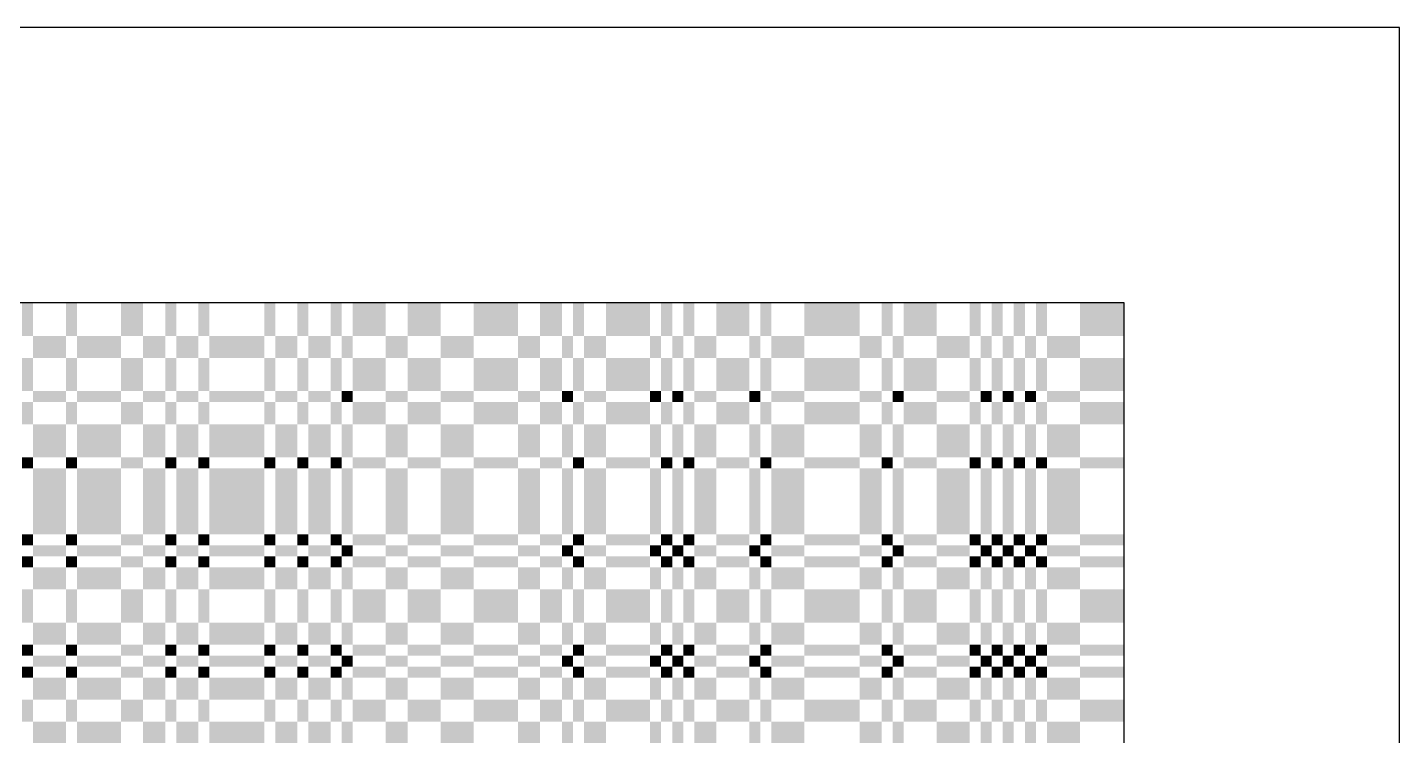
# Model space of a CAD drawing. Extents: x 0 to 200, y 0 to 200.
# Drawn here: x 100.4 to 200, y 148.6 to 200 of the extents above; entities that cross this region are included whole.
import ezdxf

# ---------------------------------------------------------------- set-up
doc = ezdxf.new("R2010")
doc.units = 0

msp = doc.modelspace()

# ---------------------------------------------------------------- linework, layer by layer
at = {"layer": 'CHROME'}
for points in [[(100, 177.6), (100.8, 177.6), (100, 180), (100.8, 180)], [(103.2, 177.6), (104, 177.6), (103.2, 180), (104, 180)], [(107.2, 177.6), (108.8, 177.6), (107.2, 180), (108.8, 180)], [(110.4, 177.6), (111.2, 177.6), (110.4, 180), (111.2, 180)], [(112.8, 177.6), (113.6, 177.6), (112.8, 180), (113.6, 180)], [(117.6, 177.6), (118.4, 177.6), (117.6, 180), (118.4, 180)], [(120, 177.6), (120.8, 177.6), (120, 180), (120.8, 180)], [(122.4, 177.6), (123.2, 177.6), (122.4, 180), (123.2, 180)], [(124, 177.6), (126.4, 177.6), (124, 180), (126.4, 180)], [(128, 177.6), (130.4, 177.6), (128, 180), (130.4, 180)], [(132.8, 177.6), (136, 177.6), (132.8, 180), (136, 180)], [(137.6, 177.6), (139.2, 177.6), (137.6, 180), (139.2, 180)], [(140, 177.6), (140.8, 177.6), (140, 180), (140.8, 180)], [(142.4, 177.6), (145.6, 177.6), (142.4, 180), (145.6, 180)], [(146.4, 177.6), (147.2, 177.6), (146.4, 180), (147.2, 180)], [(148, 177.6), (148.8, 177.6), (148, 180), (148.8, 180)], [(150.4, 177.6), (152.8, 177.6), (150.4, 180), (152.8, 180)], [(153.6, 177.6), (154.4, 177.6), (153.6, 180), (154.4, 180)], [(156.8, 177.6), (160.8, 177.6), (156.8, 180), (160.8, 180)], [(162.4, 177.6), (163.2, 177.6), (162.4, 180), (163.2, 180)], [(164, 177.6), (166.4, 177.6), (164, 180), (166.4, 180)], [(168.8, 177.6), (169.6, 177.6), (168.8, 180), (169.6, 180)], [(170.4, 177.6), (171.2, 177.6), (170.4, 180), (171.2, 180)], [(172, 177.6), (172.8, 177.6), (172, 180), (172.8, 180)], [(173.6, 177.6), (174.4, 177.6), (173.6, 180), (174.4, 180)], [(176.8, 177.6), (180, 177.6), (176.8, 180), (180, 180)], [(100.8, 176), (103.2, 176), (100.8, 177.6), (103.2, 177.6)], [(104, 176), (107.2, 176), (104, 177.6), (107.2, 177.6)], [(108.8, 176), (110.4, 176), (108.8, 177.6), (110.4, 177.6)], [(111.2, 176), (112.8, 176), (111.2, 177.6), (112.8, 177.6)], [(113.6, 176), (117.6, 176), (113.6, 177.6), (117.6, 177.6)], [(118.4, 176), (120, 176), (118.4, 177.6), (120, 177.6)], [(120.8, 176), (122.4, 176), (120.8, 177.6), (122.4, 177.6)], [(123.2, 176), (124, 176), (123.2, 177.6), (124, 177.6)], [(126.4, 176), (128, 176), (126.4, 177.6), (128, 177.6)], [(130.4, 176), (132.8, 176), (130.4, 177.6), (132.8, 177.6)], [(136, 176), (137.6, 176), (136, 177.6), (137.6, 177.6)], [(139.2, 176), (140, 176), (139.2, 177.6), (140, 177.6)], [(140.8, 176), (142.4, 176), (140.8, 177.6), (142.4, 177.6)], [(145.6, 176), (146.4, 176), (145.6, 177.6), (146.4, 177.6)], [(147.2, 176), (148, 176), (147.2, 177.6), (148, 177.6)], [(148.8, 176), (150.4, 176), (148.8, 177.6), (150.4, 177.6)], [(152.8, 176), (153.6, 176), (152.8, 177.6), (153.6, 177.6)], [(154.4, 176), (156.8, 176), (154.4, 177.6), (156.8, 177.6)], [(160.8, 176), (162.4, 176), (160.8, 177.6), (162.4, 177.6)], [(163.2, 176), (164, 176), (163.2, 177.6), (164, 177.6)], [(166.4, 176), (168.8, 176), (166.4, 177.6), (168.8, 177.6)], [(169.6, 176), (170.4, 176), (169.6, 177.6), (170.4, 177.6)], [(171.2, 176), (172, 176), (171.2, 177.6), (172, 177.6)], [(172.8, 176), (173.6, 176), (172.8, 177.6), (173.6, 177.6)], [(174.4, 176), (176.8, 176), (174.4, 177.6), (176.8, 177.6)], [(100, 173.6), (100.8, 173.6), (100, 176), (100.8, 176)], [(103.2, 173.6), (104, 173.6), (103.2, 176), (104, 176)], [(107.2, 173.6), (108.8, 173.6), (107.2, 176), (108.8, 176)], [(110.4, 173.6), (111.2, 173.6), (110.4, 176), (111.2, 176)], [(112.8, 173.6), (113.6, 173.6), (112.8, 176), (113.6, 176)], [(117.6, 173.6), (118.4, 173.6), (117.6, 176), (118.4, 176)], [(120, 173.6), (120.8, 173.6), (120, 176), (120.8, 176)], [(122.4, 173.6), (123.2, 173.6), (122.4, 176), (123.2, 176)], [(124, 173.6), (126.4, 173.6), (124, 176), (126.4, 176)], [(128, 173.6), (130.4, 173.6), (128, 176), (130.4, 176)], [(132.8, 173.6), (136, 173.6), (132.8, 176), (136, 176)], [(137.6, 173.6), (139.2, 173.6), (137.6, 176), (139.2, 176)], [(140, 173.6), (140.8, 173.6), (140, 176), (140.8, 176)], [(142.4, 173.6), (145.6, 173.6), (142.4, 176), (145.6, 176)], [(146.4, 173.6), (147.2, 173.6), (146.4, 176), (147.2, 176)], [(148, 173.6), (148.8, 173.6), (148, 176), (148.8, 176)], [(150.4, 173.6), (152.8, 173.6), (150.4, 176), (152.8, 176)], [(153.6, 173.6), (154.4, 173.6), (153.6, 176), (154.4, 176)], [(156.8, 173.6), (160.8, 173.6), (156.8, 176), (160.8, 176)], [(162.4, 173.6), (163.2, 173.6), (162.4, 176), (163.2, 176)], [(164, 173.6), (166.4, 173.6), (164, 176), (166.4, 176)], [(168.8, 173.6), (169.6, 173.6), (168.8, 176), (169.6, 176)], [(170.4, 173.6), (171.2, 173.6), (170.4, 176), (171.2, 176)], [(172, 173.6), (172.8, 173.6), (172, 176), (172.8, 176)], [(173.6, 173.6), (174.4, 173.6), (173.6, 176), (174.4, 176)], [(176.8, 173.6), (180, 173.6), (176.8, 176), (180, 176)], [(100.8, 172.8), (103.2, 172.8), (100.8, 173.6), (103.2, 173.6)], [(104, 172.8), (107.2, 172.8), (104, 173.6), (107.2, 173.6)], [(108.8, 172.8), (110.4, 172.8), (108.8, 173.6), (110.4, 173.6)], [(111.2, 172.8), (112.8, 172.8), (111.2, 173.6), (112.8, 173.6)], [(113.6, 172.8), (117.6, 172.8), (113.6, 173.6), (117.6, 173.6)], [(118.4, 172.8), (120, 172.8), (118.4, 173.6), (120, 173.6)], [(120.8, 172.8), (122.4, 172.8), (120.8, 173.6), (122.4, 173.6)], [(123.2, 172.8), (124, 172.8), (123.2, 173.6), (124, 173.6)], [(126.4, 172.8), (128, 172.8), (126.4, 173.6), (128, 173.6)], [(130.4, 172.8), (132.8, 172.8), (130.4, 173.6), (132.8, 173.6)], [(136, 172.8), (137.6, 172.8), (136, 173.6), (137.6, 173.6)], [(139.2, 172.8), (140, 172.8), (139.2, 173.6), (140, 173.6)], [(140.8, 172.8), (142.4, 172.8), (140.8, 173.6), (142.4, 173.6)], [(145.6, 172.8), (146.4, 172.8), (145.6, 173.6), (146.4, 173.6)], [(147.2, 172.8), (148, 172.8), (147.2, 173.6), (148, 173.6)], [(148.8, 172.8), (150.4, 172.8), (148.8, 173.6), (150.4, 173.6)], [(152.8, 172.8), (153.6, 172.8), (152.8, 173.6), (153.6, 173.6)], [(154.4, 172.8), (156.8, 172.8), (154.4, 173.6), (156.8, 173.6)], [(160.8, 172.8), (162.4, 172.8), (160.8, 173.6), (162.4, 173.6)], [(163.2, 172.8), (164, 172.8), (163.2, 173.6), (164, 173.6)], [(166.4, 172.8), (168.8, 172.8), (166.4, 173.6), (168.8, 173.6)], [(169.6, 172.8), (170.4, 172.8), (169.6, 173.6), (170.4, 173.6)], [(171.2, 172.8), (172, 172.8), (171.2, 173.6), (172, 173.6)], [(172.8, 172.8), (173.6, 172.8), (172.8, 173.6), (173.6, 173.6)], [(174.4, 172.8), (176.8, 172.8), (174.4, 173.6), (176.8, 173.6)], [(100, 171.2), (100.8, 171.2), (100, 172.8), (100.8, 172.8)], [(103.2, 171.2), (104, 171.2), (103.2, 172.8), (104, 172.8)], [(107.2, 171.2), (108.8, 171.2), (107.2, 172.8), (108.8, 172.8)], [(110.4, 171.2), (111.2, 171.2), (110.4, 172.8), (111.2, 172.8)], [(112.8, 171.2), (113.6, 171.2), (112.8, 172.8), (113.6, 172.8)], [(117.6, 171.2), (118.4, 171.2), (117.6, 172.8), (118.4, 172.8)], [(120, 171.2), (120.8, 171.2), (120, 172.8), (120.8, 172.8)], [(122.4, 171.2), (123.2, 171.2), (122.4, 172.8), (123.2, 172.8)], [(124, 171.2), (126.4, 171.2), (124, 172.8), (126.4, 172.8)], [(128, 171.2), (130.4, 171.2), (128, 172.8), (130.4, 172.8)], [(132.8, 171.2), (136, 171.2), (132.8, 172.8), (136, 172.8)], [(137.6, 171.2), (139.2, 171.2), (137.6, 172.8), (139.2, 172.8)], [(140, 171.2), (140.8, 171.2), (140, 172.8), (140.8, 172.8)], [(142.4, 171.2), (145.6, 171.2), (142.4, 172.8), (145.6, 172.8)], [(146.4, 171.2), (147.2, 171.2), (146.4, 172.8), (147.2, 172.8)], [(148, 171.2), (148.8, 171.2), (148, 172.8), (148.8, 172.8)], [(150.4, 171.2), (152.8, 171.2), (150.4, 172.8), (152.8, 172.8)], [(153.6, 171.2), (154.4, 171.2), (153.6, 172.8), (154.4, 172.8)], [(156.8, 171.2), (160.8, 171.2), (156.8, 172.8), (160.8, 172.8)], [(162.4, 171.2), (163.2, 171.2), (162.4, 172.8), (163.2, 172.8)], [(164, 171.2), (166.4, 171.2), (164, 172.8), (166.4, 172.8)], [(168.8, 171.2), (169.6, 171.2), (168.8, 172.8), (169.6, 172.8)], [(170.4, 171.2), (171.2, 171.2), (170.4, 172.8), (171.2, 172.8)], [(172, 171.2), (172.8, 171.2), (172, 172.8), (172.8, 172.8)], [(173.6, 171.2), (174.4, 171.2), (173.6, 172.8), (174.4, 172.8)], [(176.8, 171.2), (180, 171.2), (176.8, 172.8), (180, 172.8)], [(100.8, 168.8), (103.2, 168.8), (100.8, 171.2), (103.2, 171.2)], [(104, 168.8), (107.2, 168.8), (104, 171.2), (107.2, 171.2)], [(108.8, 168.8), (110.4, 168.8), (108.8, 171.2), (110.4, 171.2)], [(111.2, 168.8), (112.8, 168.8), (111.2, 171.2), (112.8, 171.2)], [(113.6, 168.8), (117.6, 168.8), (113.6, 171.2), (117.6, 171.2)], [(118.4, 168.8), (120, 168.8), (118.4, 171.2), (120, 171.2)], [(120.8, 168.8), (122.4, 168.8), (120.8, 171.2), (122.4, 171.2)], [(123.2, 168.8), (124, 168.8), (123.2, 171.2), (124, 171.2)], [(126.4, 168.8), (128, 168.8), (126.4, 171.2), (128, 171.2)], [(130.4, 168.8), (132.8, 168.8), (130.4, 171.2), (132.8, 171.2)], [(136, 168.8), (137.6, 168.8), (136, 171.2), (137.6, 171.2)], [(139.2, 168.8), (140, 168.8), (139.2, 171.2), (140, 171.2)], [(140.8, 168.8), (142.4, 168.8), (140.8, 171.2), (142.4, 171.2)], [(145.6, 168.8), (146.4, 168.8), (145.6, 171.2), (146.4, 171.2)], [(147.2, 168.8), (148, 168.8), (147.2, 171.2), (148, 171.2)], [(148.8, 168.8), (150.4, 168.8), (148.8, 171.2), (150.4, 171.2)], [(152.8, 168.8), (153.6, 168.8), (152.8, 171.2), (153.6, 171.2)], [(154.4, 168.8), (156.8, 168.8), (154.4, 171.2), (156.8, 171.2)], [(160.8, 168.8), (162.4, 168.8), (160.8, 171.2), (162.4, 171.2)], [(163.2, 168.8), (164, 168.8), (163.2, 171.2), (164, 171.2)], [(166.4, 168.8), (168.8, 168.8), (166.4, 171.2), (168.8, 171.2)], [(169.6, 168.8), (170.4, 168.8), (169.6, 171.2), (170.4, 171.2)], [(171.2, 168.8), (172, 168.8), (171.2, 171.2), (172, 171.2)], [(172.8, 168.8), (173.6, 168.8), (172.8, 171.2), (173.6, 171.2)], [(174.4, 168.8), (176.8, 168.8), (174.4, 171.2), (176.8, 171.2)], [(100, 168), (100.8, 168), (100, 168.8), (100.8, 168.8)], [(103.2, 168), (104, 168), (103.2, 168.8), (104, 168.8)], [(107.2, 168), (108.8, 168), (107.2, 168.8), (108.8, 168.8)], [(110.4, 168), (111.2, 168), (110.4, 168.8), (111.2, 168.8)], [(112.8, 168), (113.6, 168), (112.8, 168.8), (113.6, 168.8)], [(117.6, 168), (118.4, 168), (117.6, 168.8), (118.4, 168.8)], [(120, 168), (120.8, 168), (120, 168.8), (120.8, 168.8)], [(122.4, 168), (123.2, 168), (122.4, 168.8), (123.2, 168.8)], [(124, 168), (126.4, 168), (124, 168.8), (126.4, 168.8)], [(128, 168), (130.4, 168), (128, 168.8), (130.4, 168.8)], [(132.8, 168), (136, 168), (132.8, 168.8), (136, 168.8)], [(137.6, 168), (139.2, 168), (137.6, 168.8), (139.2, 168.8)], [(140, 168), (140.8, 168), (140, 168.8), (140.8, 168.8)], [(142.4, 168), (145.6, 168), (142.4, 168.8), (145.6, 168.8)], [(146.4, 168), (147.2, 168), (146.4, 168.8), (147.2, 168.8)], [(148, 168), (148.8, 168), (148, 168.8), (148.8, 168.8)], [(150.4, 168), (152.8, 168), (150.4, 168.8), (152.8, 168.8)], [(153.6, 168), (154.4, 168), (153.6, 168.8), (154.4, 168.8)], [(156.8, 168), (160.8, 168), (156.8, 168.8), (160.8, 168.8)], [(162.4, 168), (163.2, 168), (162.4, 168.8), (163.2, 168.8)], [(164, 168), (166.4, 168), (164, 168.8), (166.4, 168.8)], [(168.8, 168), (169.6, 168), (168.8, 168.8), (169.6, 168.8)], [(170.4, 168), (171.2, 168), (170.4, 168.8), (171.2, 168.8)], [(172, 168), (172.8, 168), (172, 168.8), (172.8, 168.8)], [(173.6, 168), (174.4, 168), (173.6, 168.8), (174.4, 168.8)], [(176.8, 168), (180, 168), (176.8, 168.8), (180, 168.8)], [(100.8, 163.2), (103.2, 163.2), (100.8, 168), (103.2, 168)], [(104, 163.2), (107.2, 163.2), (104, 168), (107.2, 168)], [(108.8, 163.2), (110.4, 163.2), (108.8, 168), (110.4, 168)], [(111.2, 163.2), (112.8, 163.2), (111.2, 168), (112.8, 168)], [(113.6, 163.2), (117.6, 163.2), (113.6, 168), (117.6, 168)], [(118.4, 163.2), (120, 163.2), (118.4, 168), (120, 168)], [(120.8, 163.2), (122.4, 163.2), (120.8, 168), (122.4, 168)], [(123.2, 163.2), (124, 163.2), (123.2, 168), (124, 168)], [(126.4, 163.2), (128, 163.2), (126.4, 168), (128, 168)], [(130.4, 163.2), (132.8, 163.2), (130.4, 168), (132.8, 168)], [(136, 163.2), (137.6, 163.2), (136, 168), (137.6, 168)], [(139.2, 163.2), (140, 163.2), (139.2, 168), (140, 168)], [(140.8, 163.2), (142.4, 163.2), (140.8, 168), (142.4, 168)], [(145.6, 163.2), (146.4, 163.2), (145.6, 168), (146.4, 168)], [(147.2, 163.2), (148, 163.2), (147.2, 168), (148, 168)], [(148.8, 163.2), (150.4, 163.2), (148.8, 168), (150.4, 168)], [(152.8, 163.2), (153.6, 163.2), (152.8, 168), (153.6, 168)], [(154.4, 163.2), (156.8, 163.2), (154.4, 168), (156.8, 168)], [(160.8, 163.2), (162.4, 163.2), (160.8, 168), (162.4, 168)], [(163.2, 163.2), (164, 163.2), (163.2, 168), (164, 168)], [(166.4, 163.2), (168.8, 163.2), (166.4, 168), (168.8, 168)], [(169.6, 163.2), (170.4, 163.2), (169.6, 168), (170.4, 168)], [(171.2, 163.2), (172, 163.2), (171.2, 168), (172, 168)], [(172.8, 163.2), (173.6, 163.2), (172.8, 168), (173.6, 168)], [(174.4, 163.2), (176.8, 163.2), (174.4, 168), (176.8, 168)], [(100, 162.4), (100.8, 162.4), (100, 163.2), (100.8, 163.2)], [(100.8, 161.6), (103.2, 161.6), (100.8, 162.4), (103.2, 162.4)], [(103.2, 162.4), (104, 162.4), (103.2, 163.2), (104, 163.2)], [(104, 161.6), (107.2, 161.6), (104, 162.4), (107.2, 162.4)], [(107.2, 162.4), (108.8, 162.4), (107.2, 163.2), (108.8, 163.2)], [(108.8, 161.6), (110.4, 161.6), (108.8, 162.4), (110.4, 162.4)], [(110.4, 162.4), (111.2, 162.4), (110.4, 163.2), (111.2, 163.2)], [(111.2, 161.6), (112.8, 161.6), (111.2, 162.4), (112.8, 162.4)], [(112.8, 162.4), (113.6, 162.4), (112.8, 163.2), (113.6, 163.2)], [(113.6, 161.6), (117.6, 161.6), (113.6, 162.4), (117.6, 162.4)], [(117.6, 162.4), (118.4, 162.4), (117.6, 163.2), (118.4, 163.2)], [(118.4, 161.6), (120, 161.6), (118.4, 162.4), (120, 162.4)], [(120, 162.4), (120.8, 162.4), (120, 163.2), (120.8, 163.2)], [(120.8, 161.6), (122.4, 161.6), (120.8, 162.4), (122.4, 162.4)], [(122.4, 162.4), (123.2, 162.4), (122.4, 163.2), (123.2, 163.2)], [(123.2, 161.6), (124, 161.6), (123.2, 162.4), (124, 162.4)], [(124, 162.4), (126.4, 162.4), (124, 163.2), (126.4, 163.2)], [(126.4, 161.6), (128, 161.6), (126.4, 162.4), (128, 162.4)], [(128, 162.4), (130.4, 162.4), (128, 163.2), (130.4, 163.2)], [(130.4, 161.6), (132.8, 161.6), (130.4, 162.4), (132.8, 162.4)], [(132.8, 162.4), (136, 162.4), (132.8, 163.2), (136, 163.2)], [(136, 161.6), (137.6, 161.6), (136, 162.4), (137.6, 162.4)], [(137.6, 162.4), (139.2, 162.4), (137.6, 163.2), (139.2, 163.2)], [(139.2, 161.6), (140, 161.6), (139.2, 162.4), (140, 162.4)], [(140, 162.4), (140.8, 162.4), (140, 163.2), (140.8, 163.2)], [(140.8, 161.6), (142.4, 161.6), (140.8, 162.4), (142.4, 162.4)], [(142.4, 162.4), (145.6, 162.4), (142.4, 163.2), (145.6, 163.2)], [(145.6, 161.6), (146.4, 161.6), (145.6, 162.4), (146.4, 162.4)], [(146.4, 162.4), (147.2, 162.4), (146.4, 163.2), (147.2, 163.2)], [(147.2, 161.6), (148, 161.6), (147.2, 162.4), (148, 162.4)], [(148, 162.4), (148.8, 162.4), (148, 163.2), (148.8, 163.2)], [(148.8, 161.6), (150.4, 161.6), (148.8, 162.4), (150.4, 162.4)], [(150.4, 162.4), (152.8, 162.4), (150.4, 163.2), (152.8, 163.2)], [(152.8, 161.6), (153.6, 161.6), (152.8, 162.4), (153.6, 162.4)], [(153.6, 162.4), (154.4, 162.4), (153.6, 163.2), (154.4, 163.2)], [(154.4, 161.6), (156.8, 161.6), (154.4, 162.4), (156.8, 162.4)], [(156.8, 162.4), (160.8, 162.4), (156.8, 163.2), (160.8, 163.2)], [(160.8, 161.6), (162.4, 161.6), (160.8, 162.4), (162.4, 162.4)], [(162.4, 162.4), (163.2, 162.4), (162.4, 163.2), (163.2, 163.2)], [(163.2, 161.6), (164, 161.6), (163.2, 162.4), (164, 162.4)], [(164, 162.4), (166.4, 162.4), (164, 163.2), (166.4, 163.2)], [(166.4, 161.6), (168.8, 161.6), (166.4, 162.4), (168.8, 162.4)], [(168.8, 162.4), (169.6, 162.4), (168.8, 163.2), (169.6, 163.2)], [(169.6, 161.6), (170.4, 161.6), (169.6, 162.4), (170.4, 162.4)], [(170.4, 162.4), (171.2, 162.4), (170.4, 163.2), (171.2, 163.2)], [(171.2, 161.6), (172, 161.6), (171.2, 162.4), (172, 162.4)], [(172, 162.4), (172.8, 162.4), (172, 163.2), (172.8, 163.2)], [(172.8, 161.6), (173.6, 161.6), (172.8, 162.4), (173.6, 162.4)], [(173.6, 162.4), (174.4, 162.4), (173.6, 163.2), (174.4, 163.2)], [(174.4, 161.6), (176.8, 161.6), (174.4, 162.4), (176.8, 162.4)], [(176.8, 162.4), (180, 162.4), (176.8, 163.2), (180, 163.2)], [(100, 160.8), (100.8, 160.8), (100, 161.6), (100.8, 161.6)], [(103.2, 160.8), (104, 160.8), (103.2, 161.6), (104, 161.6)], [(107.2, 160.8), (108.8, 160.8), (107.2, 161.6), (108.8, 161.6)], [(110.4, 160.8), (111.2, 160.8), (110.4, 161.6), (111.2, 161.6)], [(112.8, 160.8), (113.6, 160.8), (112.8, 161.6), (113.6, 161.6)], [(117.6, 160.8), (118.4, 160.8), (117.6, 161.6), (118.4, 161.6)], [(120, 160.8), (120.8, 160.8), (120, 161.6), (120.8, 161.6)], [(122.4, 160.8), (123.2, 160.8), (122.4, 161.6), (123.2, 161.6)], [(124, 160.8), (126.4, 160.8), (124, 161.6), (126.4, 161.6)], [(128, 160.8), (130.4, 160.8), (128, 161.6), (130.4, 161.6)], [(132.8, 160.8), (136, 160.8), (132.8, 161.6), (136, 161.6)], [(137.6, 160.8), (139.2, 160.8), (137.6, 161.6), (139.2, 161.6)], [(140, 160.8), (140.8, 160.8), (140, 161.6), (140.8, 161.6)], [(142.4, 160.8), (145.6, 160.8), (142.4, 161.6), (145.6, 161.6)], [(146.4, 160.8), (147.2, 160.8), (146.4, 161.6), (147.2, 161.6)], [(148, 160.8), (148.8, 160.8), (148, 161.6), (148.8, 161.6)], [(150.4, 160.8), (152.8, 160.8), (150.4, 161.6), (152.8, 161.6)], [(153.6, 160.8), (154.4, 160.8), (153.6, 161.6), (154.4, 161.6)], [(156.8, 160.8), (160.8, 160.8), (156.8, 161.6), (160.8, 161.6)], [(162.4, 160.8), (163.2, 160.8), (162.4, 161.6), (163.2, 161.6)], [(164, 160.8), (166.4, 160.8), (164, 161.6), (166.4, 161.6)], [(168.8, 160.8), (169.6, 160.8), (168.8, 161.6), (169.6, 161.6)], [(170.4, 160.8), (171.2, 160.8), (170.4, 161.6), (171.2, 161.6)], [(172, 160.8), (172.8, 160.8), (172, 161.6), (172.8, 161.6)], [(173.6, 160.8), (174.4, 160.8), (173.6, 161.6), (174.4, 161.6)], [(176.8, 160.8), (180, 160.8), (176.8, 161.6), (180, 161.6)], [(100.8, 159.2), (103.2, 159.2), (100.8, 160.8), (103.2, 160.8)], [(104, 159.2), (107.2, 159.2), (104, 160.8), (107.2, 160.8)], [(108.8, 159.2), (110.4, 159.2), (108.8, 160.8), (110.4, 160.8)], [(111.2, 159.2), (112.8, 159.2), (111.2, 160.8), (112.8, 160.8)], [(113.6, 159.2), (117.6, 159.2), (113.6, 160.8), (117.6, 160.8)], [(118.4, 159.2), (120, 159.2), (118.4, 160.8), (120, 160.8)], [(120.8, 159.2), (122.4, 159.2), (120.8, 160.8), (122.4, 160.8)], [(123.2, 159.2), (124, 159.2), (123.2, 160.8), (124, 160.8)], [(126.4, 159.2), (128, 159.2), (126.4, 160.8), (128, 160.8)], [(130.4, 159.2), (132.8, 159.2), (130.4, 160.8), (132.8, 160.8)], [(136, 159.2), (137.6, 159.2), (136, 160.8), (137.6, 160.8)], [(139.2, 159.2), (140, 159.2), (139.2, 160.8), (140, 160.8)], [(140.8, 159.2), (142.4, 159.2), (140.8, 160.8), (142.4, 160.8)], [(145.6, 159.2), (146.4, 159.2), (145.6, 160.8), (146.4, 160.8)], [(147.2, 159.2), (148, 159.2), (147.2, 160.8), (148, 160.8)], [(148.8, 159.2), (150.4, 159.2), (148.8, 160.8), (150.4, 160.8)], [(152.8, 159.2), (153.6, 159.2), (152.8, 160.8), (153.6, 160.8)], [(154.4, 159.2), (156.8, 159.2), (154.4, 160.8), (156.8, 160.8)], [(160.8, 159.2), (162.4, 159.2), (160.8, 160.8), (162.4, 160.8)], [(163.2, 159.2), (164, 159.2), (163.2, 160.8), (164, 160.8)], [(166.4, 159.2), (168.8, 159.2), (166.4, 160.8), (168.8, 160.8)], [(169.6, 159.2), (170.4, 159.2), (169.6, 160.8), (170.4, 160.8)], [(171.2, 159.2), (172, 159.2), (171.2, 160.8), (172, 160.8)], [(172.8, 159.2), (173.6, 159.2), (172.8, 160.8), (173.6, 160.8)], [(174.4, 159.2), (176.8, 159.2), (174.4, 160.8), (176.8, 160.8)], [(100, 156.8), (100.8, 156.8), (100, 159.2), (100.8, 159.2)], [(103.2, 156.8), (104, 156.8), (103.2, 159.2), (104, 159.2)], [(107.2, 156.8), (108.8, 156.8), (107.2, 159.2), (108.8, 159.2)], [(110.4, 156.8), (111.2, 156.8), (110.4, 159.2), (111.2, 159.2)], [(112.8, 156.8), (113.6, 156.8), (112.8, 159.2), (113.6, 159.2)], [(117.6, 156.8), (118.4, 156.8), (117.6, 159.2), (118.4, 159.2)], [(120, 156.8), (120.8, 156.8), (120, 159.2), (120.8, 159.2)], [(122.4, 156.8), (123.2, 156.8), (122.4, 159.2), (123.2, 159.2)], [(124, 156.8), (126.4, 156.8), (124, 159.2), (126.4, 159.2)], [(128, 156.8), (130.4, 156.8), (128, 159.2), (130.4, 159.2)], [(132.8, 156.8), (136, 156.8), (132.8, 159.2), (136, 159.2)], [(137.6, 156.8), (139.2, 156.8), (137.6, 159.2), (139.2, 159.2)], [(140, 156.8), (140.8, 156.8), (140, 159.2), (140.8, 159.2)], [(142.4, 156.8), (145.6, 156.8), (142.4, 159.2), (145.6, 159.2)], [(146.4, 156.8), (147.2, 156.8), (146.4, 159.2), (147.2, 159.2)], [(148, 156.8), (148.8, 156.8), (148, 159.2), (148.8, 159.2)], [(150.4, 156.8), (152.8, 156.8), (150.4, 159.2), (152.8, 159.2)], [(153.6, 156.8), (154.4, 156.8), (153.6, 159.2), (154.4, 159.2)], [(156.8, 156.8), (160.8, 156.8), (156.8, 159.2), (160.8, 159.2)], [(162.4, 156.8), (163.2, 156.8), (162.4, 159.2), (163.2, 159.2)], [(164, 156.8), (166.4, 156.8), (164, 159.2), (166.4, 159.2)], [(168.8, 156.8), (169.6, 156.8), (168.8, 159.2), (169.6, 159.2)], [(170.4, 156.8), (171.2, 156.8), (170.4, 159.2), (171.2, 159.2)], [(172, 156.8), (172.8, 156.8), (172, 159.2), (172.8, 159.2)], [(173.6, 156.8), (174.4, 156.8), (173.6, 159.2), (174.4, 159.2)], [(176.8, 156.8), (180, 156.8), (176.8, 159.2), (180, 159.2)], [(100.8, 155.2), (103.2, 155.2), (100.8, 156.8), (103.2, 156.8)], [(104, 155.2), (107.2, 155.2), (104, 156.8), (107.2, 156.8)], [(108.8, 155.2), (110.4, 155.2), (108.8, 156.8), (110.4, 156.8)], [(111.2, 155.2), (112.8, 155.2), (111.2, 156.8), (112.8, 156.8)], [(113.6, 155.2), (117.6, 155.2), (113.6, 156.8), (117.6, 156.8)], [(118.4, 155.2), (120, 155.2), (118.4, 156.8), (120, 156.8)], [(120.8, 155.2), (122.4, 155.2), (120.8, 156.8), (122.4, 156.8)], [(123.2, 155.2), (124, 155.2), (123.2, 156.8), (124, 156.8)], [(126.4, 155.2), (128, 155.2), (126.4, 156.8), (128, 156.8)], [(130.4, 155.2), (132.8, 155.2), (130.4, 156.8), (132.8, 156.8)], [(136, 155.2), (137.6, 155.2), (136, 156.8), (137.6, 156.8)], [(139.2, 155.2), (140, 155.2), (139.2, 156.8), (140, 156.8)], [(140.8, 155.2), (142.4, 155.2), (140.8, 156.8), (142.4, 156.8)], [(145.6, 155.2), (146.4, 155.2), (145.6, 156.8), (146.4, 156.8)], [(147.2, 155.2), (148, 155.2), (147.2, 156.8), (148, 156.8)], [(148.8, 155.2), (150.4, 155.2), (148.8, 156.8), (150.4, 156.8)], [(152.8, 155.2), (153.6, 155.2), (152.8, 156.8), (153.6, 156.8)], [(154.4, 155.2), (156.8, 155.2), (154.4, 156.8), (156.8, 156.8)], [(160.8, 155.2), (162.4, 155.2), (160.8, 156.8), (162.4, 156.8)], [(163.2, 155.2), (164, 155.2), (163.2, 156.8), (164, 156.8)], [(166.4, 155.2), (168.8, 155.2), (166.4, 156.8), (168.8, 156.8)], [(169.6, 155.2), (170.4, 155.2), (169.6, 156.8), (170.4, 156.8)], [(171.2, 155.2), (172, 155.2), (171.2, 156.8), (172, 156.8)], [(172.8, 155.2), (173.6, 155.2), (172.8, 156.8), (173.6, 156.8)], [(174.4, 155.2), (176.8, 155.2), (174.4, 156.8), (176.8, 156.8)], [(100, 154.4), (100.8, 154.4), (100, 155.2), (100.8, 155.2)], [(100.8, 153.6), (103.2, 153.6), (100.8, 154.4), (103.2, 154.4)], [(103.2, 154.4), (104, 154.4), (103.2, 155.2), (104, 155.2)], [(104, 153.6), (107.2, 153.6), (104, 154.4), (107.2, 154.4)], [(107.2, 154.4), (108.8, 154.4), (107.2, 155.2), (108.8, 155.2)], [(108.8, 153.6), (110.4, 153.6), (108.8, 154.4), (110.4, 154.4)], [(110.4, 154.4), (111.2, 154.4), (110.4, 155.2), (111.2, 155.2)], [(111.2, 153.6), (112.8, 153.6), (111.2, 154.4), (112.8, 154.4)], [(112.8, 154.4), (113.6, 154.4), (112.8, 155.2), (113.6, 155.2)], [(113.6, 153.6), (117.6, 153.6), (113.6, 154.4), (117.6, 154.4)], [(117.6, 154.4), (118.4, 154.4), (117.6, 155.2), (118.4, 155.2)], [(118.4, 153.6), (120, 153.6), (118.4, 154.4), (120, 154.4)], [(120, 154.4), (120.8, 154.4), (120, 155.2), (120.8, 155.2)], [(120.8, 153.6), (122.4, 153.6), (120.8, 154.4), (122.4, 154.4)], [(122.4, 154.4), (123.2, 154.4), (122.4, 155.2), (123.2, 155.2)], [(123.2, 153.6), (124, 153.6), (123.2, 154.4), (124, 154.4)], [(124, 154.4), (126.4, 154.4), (124, 155.2), (126.4, 155.2)], [(126.4, 153.6), (128, 153.6), (126.4, 154.4), (128, 154.4)], [(128, 154.4), (130.4, 154.4), (128, 155.2), (130.4, 155.2)], [(130.4, 153.6), (132.8, 153.6), (130.4, 154.4), (132.8, 154.4)], [(132.8, 154.4), (136, 154.4), (132.8, 155.2), (136, 155.2)], [(136, 153.6), (137.6, 153.6), (136, 154.4), (137.6, 154.4)], [(137.6, 154.4), (139.2, 154.4), (137.6, 155.2), (139.2, 155.2)], [(139.2, 153.6), (140, 153.6), (139.2, 154.4), (140, 154.4)], [(140, 154.4), (140.8, 154.4), (140, 155.2), (140.8, 155.2)], [(140.8, 153.6), (142.4, 153.6), (140.8, 154.4), (142.4, 154.4)], [(142.4, 154.4), (145.6, 154.4), (142.4, 155.2), (145.6, 155.2)], [(145.6, 153.6), (146.4, 153.6), (145.6, 154.4), (146.4, 154.4)], [(146.4, 154.4), (147.2, 154.4), (146.4, 155.2), (147.2, 155.2)], [(147.2, 153.6), (148, 153.6), (147.2, 154.4), (148, 154.4)], [(148, 154.4), (148.8, 154.4), (148, 155.2), (148.8, 155.2)], [(148.8, 153.6), (150.4, 153.6), (148.8, 154.4), (150.4, 154.4)], [(150.4, 154.4), (152.8, 154.4), (150.4, 155.2), (152.8, 155.2)], [(152.8, 153.6), (153.6, 153.6), (152.8, 154.4), (153.6, 154.4)], [(153.6, 154.4), (154.4, 154.4), (153.6, 155.2), (154.4, 155.2)], [(154.4, 153.6), (156.8, 153.6), (154.4, 154.4), (156.8, 154.4)], [(156.8, 154.4), (160.8, 154.4), (156.8, 155.2), (160.8, 155.2)], [(160.8, 153.6), (162.4, 153.6), (160.8, 154.4), (162.4, 154.4)], [(162.4, 154.4), (163.2, 154.4), (162.4, 155.2), (163.2, 155.2)], [(163.2, 153.6), (164, 153.6), (163.2, 154.4), (164, 154.4)], [(164, 154.4), (166.4, 154.4), (164, 155.2), (166.4, 155.2)], [(166.4, 153.6), (168.8, 153.6), (166.4, 154.4), (168.8, 154.4)], [(168.8, 154.4), (169.6, 154.4), (168.8, 155.2), (169.6, 155.2)], [(169.6, 153.6), (170.4, 153.6), (169.6, 154.4), (170.4, 154.4)], [(170.4, 154.4), (171.2, 154.4), (170.4, 155.2), (171.2, 155.2)], [(171.2, 153.6), (172, 153.6), (171.2, 154.4), (172, 154.4)], [(172, 154.4), (172.8, 154.4), (172, 155.2), (172.8, 155.2)], [(172.8, 153.6), (173.6, 153.6), (172.8, 154.4), (173.6, 154.4)], [(173.6, 154.4), (174.4, 154.4), (173.6, 155.2), (174.4, 155.2)], [(174.4, 153.6), (176.8, 153.6), (174.4, 154.4), (176.8, 154.4)], [(176.8, 154.4), (180, 154.4), (176.8, 155.2), (180, 155.2)], [(100, 152.8), (100.8, 152.8), (100, 153.6), (100.8, 153.6)], [(103.2, 152.8), (104, 152.8), (103.2, 153.6), (104, 153.6)], [(107.2, 152.8), (108.8, 152.8), (107.2, 153.6), (108.8, 153.6)], [(110.4, 152.8), (111.2, 152.8), (110.4, 153.6), (111.2, 153.6)], [(112.8, 152.8), (113.6, 152.8), (112.8, 153.6), (113.6, 153.6)], [(117.6, 152.8), (118.4, 152.8), (117.6, 153.6), (118.4, 153.6)], [(120, 152.8), (120.8, 152.8), (120, 153.6), (120.8, 153.6)], [(122.4, 152.8), (123.2, 152.8), (122.4, 153.6), (123.2, 153.6)], [(124, 152.8), (126.4, 152.8), (124, 153.6), (126.4, 153.6)], [(128, 152.8), (130.4, 152.8), (128, 153.6), (130.4, 153.6)], [(132.8, 152.8), (136, 152.8), (132.8, 153.6), (136, 153.6)], [(137.6, 152.8), (139.2, 152.8), (137.6, 153.6), (139.2, 153.6)], [(140, 152.8), (140.8, 152.8), (140, 153.6), (140.8, 153.6)], [(142.4, 152.8), (145.6, 152.8), (142.4, 153.6), (145.6, 153.6)], [(146.4, 152.8), (147.2, 152.8), (146.4, 153.6), (147.2, 153.6)], [(148, 152.8), (148.8, 152.8), (148, 153.6), (148.8, 153.6)], [(150.4, 152.8), (152.8, 152.8), (150.4, 153.6), (152.8, 153.6)], [(153.6, 152.8), (154.4, 152.8), (153.6, 153.6), (154.4, 153.6)], [(156.8, 152.8), (160.8, 152.8), (156.8, 153.6), (160.8, 153.6)], [(162.4, 152.8), (163.2, 152.8), (162.4, 153.6), (163.2, 153.6)], [(164, 152.8), (166.4, 152.8), (164, 153.6), (166.4, 153.6)], [(168.8, 152.8), (169.6, 152.8), (168.8, 153.6), (169.6, 153.6)], [(170.4, 152.8), (171.2, 152.8), (170.4, 153.6), (171.2, 153.6)], [(172, 152.8), (172.8, 152.8), (172, 153.6), (172.8, 153.6)], [(173.6, 152.8), (174.4, 152.8), (173.6, 153.6), (174.4, 153.6)], [(176.8, 152.8), (180, 152.8), (176.8, 153.6), (180, 153.6)], [(100.8, 151.2), (103.2, 151.2), (100.8, 152.8), (103.2, 152.8)], [(104, 151.2), (107.2, 151.2), (104, 152.8), (107.2, 152.8)], [(108.8, 151.2), (110.4, 151.2), (108.8, 152.8), (110.4, 152.8)], [(111.2, 151.2), (112.8, 151.2), (111.2, 152.8), (112.8, 152.8)], [(113.6, 151.2), (117.6, 151.2), (113.6, 152.8), (117.6, 152.8)], [(118.4, 151.2), (120, 151.2), (118.4, 152.8), (120, 152.8)], [(120.8, 151.2), (122.4, 151.2), (120.8, 152.8), (122.4, 152.8)], [(123.2, 151.2), (124, 151.2), (123.2, 152.8), (124, 152.8)], [(126.4, 151.2), (128, 151.2), (126.4, 152.8), (128, 152.8)], [(130.4, 151.2), (132.8, 151.2), (130.4, 152.8), (132.8, 152.8)], [(136, 151.2), (137.6, 151.2), (136, 152.8), (137.6, 152.8)], [(139.2, 151.2), (140, 151.2), (139.2, 152.8), (140, 152.8)], [(140.8, 151.2), (142.4, 151.2), (140.8, 152.8), (142.4, 152.8)], [(145.6, 151.2), (146.4, 151.2), (145.6, 152.8), (146.4, 152.8)], [(147.2, 151.2), (148, 151.2), (147.2, 152.8), (148, 152.8)], [(148.8, 151.2), (150.4, 151.2), (148.8, 152.8), (150.4, 152.8)], [(152.8, 151.2), (153.6, 151.2), (152.8, 152.8), (153.6, 152.8)], [(154.4, 151.2), (156.8, 151.2), (154.4, 152.8), (156.8, 152.8)], [(160.8, 151.2), (162.4, 151.2), (160.8, 152.8), (162.4, 152.8)], [(163.2, 151.2), (164, 151.2), (163.2, 152.8), (164, 152.8)], [(166.4, 151.2), (168.8, 151.2), (166.4, 152.8), (168.8, 152.8)], [(169.6, 151.2), (170.4, 151.2), (169.6, 152.8), (170.4, 152.8)], [(171.2, 151.2), (172, 151.2), (171.2, 152.8), (172, 152.8)], [(172.8, 151.2), (173.6, 151.2), (172.8, 152.8), (173.6, 152.8)], [(174.4, 151.2), (176.8, 151.2), (174.4, 152.8), (176.8, 152.8)], [(100, 149.6), (100.8, 149.6), (100, 151.2), (100.8, 151.2)], [(103.2, 149.6), (104, 149.6), (103.2, 151.2), (104, 151.2)], [(107.2, 149.6), (108.8, 149.6), (107.2, 151.2), (108.8, 151.2)], [(110.4, 149.6), (111.2, 149.6), (110.4, 151.2), (111.2, 151.2)], [(112.8, 149.6), (113.6, 149.6), (112.8, 151.2), (113.6, 151.2)], [(117.6, 149.6), (118.4, 149.6), (117.6, 151.2), (118.4, 151.2)], [(120, 149.6), (120.8, 149.6), (120, 151.2), (120.8, 151.2)], [(122.4, 149.6), (123.2, 149.6), (122.4, 151.2), (123.2, 151.2)], [(124, 149.6), (126.4, 149.6), (124, 151.2), (126.4, 151.2)], [(128, 149.6), (130.4, 149.6), (128, 151.2), (130.4, 151.2)], [(132.8, 149.6), (136, 149.6), (132.8, 151.2), (136, 151.2)], [(137.6, 149.6), (139.2, 149.6), (137.6, 151.2), (139.2, 151.2)], [(140, 149.6), (140.8, 149.6), (140, 151.2), (140.8, 151.2)], [(142.4, 149.6), (145.6, 149.6), (142.4, 151.2), (145.6, 151.2)], [(146.4, 149.6), (147.2, 149.6), (146.4, 151.2), (147.2, 151.2)], [(148, 149.6), (148.8, 149.6), (148, 151.2), (148.8, 151.2)], [(150.4, 149.6), (152.8, 149.6), (150.4, 151.2), (152.8, 151.2)], [(153.6, 149.6), (154.4, 149.6), (153.6, 151.2), (154.4, 151.2)], [(156.8, 149.6), (160.8, 149.6), (156.8, 151.2), (160.8, 151.2)], [(162.4, 149.6), (163.2, 149.6), (162.4, 151.2), (163.2, 151.2)], [(164, 149.6), (166.4, 149.6), (164, 151.2), (166.4, 151.2)], [(168.8, 149.6), (169.6, 149.6), (168.8, 151.2), (169.6, 151.2)], [(170.4, 149.6), (171.2, 149.6), (170.4, 151.2), (171.2, 151.2)], [(172, 149.6), (172.8, 149.6), (172, 151.2), (172.8, 151.2)], [(173.6, 149.6), (174.4, 149.6), (173.6, 151.2), (174.4, 151.2)], [(176.8, 149.6), (180, 149.6), (176.8, 151.2), (180, 151.2)], [(100.8, 147.2), (103.2, 147.2), (100.8, 149.6), (103.2, 149.6)], [(104, 147.2), (107.2, 147.2), (104, 149.6), (107.2, 149.6)], [(108.8, 147.2), (110.4, 147.2), (108.8, 149.6), (110.4, 149.6)], [(111.2, 147.2), (112.8, 147.2), (111.2, 149.6), (112.8, 149.6)], [(113.6, 147.2), (117.6, 147.2), (113.6, 149.6), (117.6, 149.6)], [(118.4, 147.2), (120, 147.2), (118.4, 149.6), (120, 149.6)], [(120.8, 147.2), (122.4, 147.2), (120.8, 149.6), (122.4, 149.6)], [(123.2, 147.2), (124, 147.2), (123.2, 149.6), (124, 149.6)], [(126.4, 147.2), (128, 147.2), (126.4, 149.6), (128, 149.6)], [(130.4, 147.2), (132.8, 147.2), (130.4, 149.6), (132.8, 149.6)], [(136, 147.2), (137.6, 147.2), (136, 149.6), (137.6, 149.6)], [(139.2, 147.2), (140, 147.2), (139.2, 149.6), (140, 149.6)], [(140.8, 147.2), (142.4, 147.2), (140.8, 149.6), (142.4, 149.6)], [(145.6, 147.2), (146.4, 147.2), (145.6, 149.6), (146.4, 149.6)], [(147.2, 147.2), (148, 147.2), (147.2, 149.6), (148, 149.6)], [(148.8, 147.2), (150.4, 147.2), (148.8, 149.6), (150.4, 149.6)], [(152.8, 147.2), (153.6, 147.2), (152.8, 149.6), (153.6, 149.6)], [(154.4, 147.2), (156.8, 147.2), (154.4, 149.6), (156.8, 149.6)], [(160.8, 147.2), (162.4, 147.2), (160.8, 149.6), (162.4, 149.6)], [(163.2, 147.2), (164, 147.2), (163.2, 149.6), (164, 149.6)], [(166.4, 147.2), (168.8, 147.2), (166.4, 149.6), (168.8, 149.6)], [(169.6, 147.2), (170.4, 147.2), (169.6, 149.6), (170.4, 149.6)], [(171.2, 147.2), (172, 147.2), (171.2, 149.6), (172, 149.6)], [(172.8, 147.2), (173.6, 147.2), (172.8, 149.6), (173.6, 149.6)], [(174.4, 147.2), (176.8, 147.2), (174.4, 149.6), (176.8, 149.6)]]:
    msp.add_solid(points, dxfattribs=at)
at = {"layer": 'OUTLINE'}
for p, q in [((200, 200), (0, 200)), ((200, 0), (200, 200)), ((180, 180), (20, 180)), ((180, 20), (180, 180))]:
    msp.add_line(p, q, dxfattribs=at)

doc.saveas('drawing.dxf')
